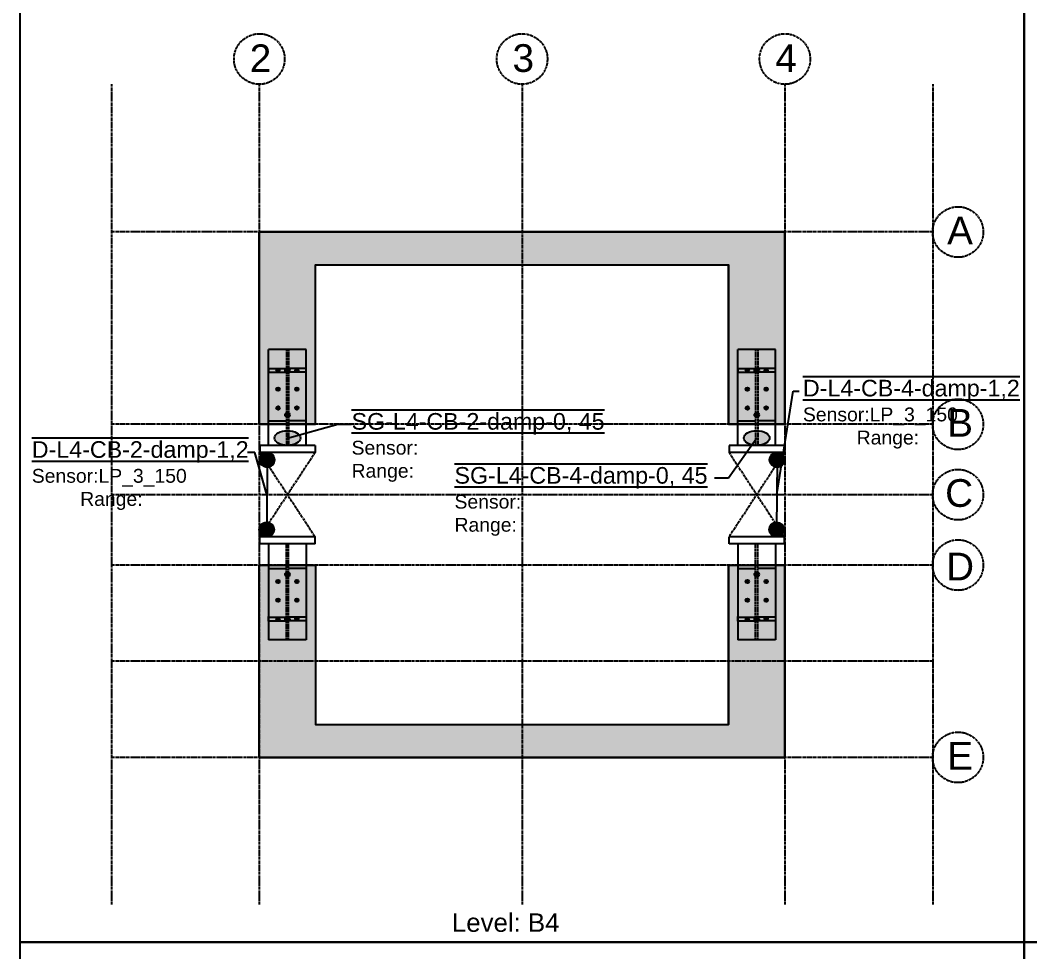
# Model space of a CAD drawing. Header units: millimetres. Extents: x -79526 to 153901, y -45620 to 21119.
# Drawn here: x -2444 to 288, y -8730 to -6207 of the extents above; entities that cross this region are included whole.
import ezdxf
from ezdxf import colors
from ezdxf.entities.mleader import LeaderData, LeaderLine
from ezdxf.math import Vec2, Vec3

# ---------------------------------------------------------------- set-up
doc = ezdxf.new("R2010")
doc.units = ezdxf.units.MM
doc.header["$MEASUREMENT"] = 0
doc.linetypes.add('ACAD_ISO02W100', pattern=[15, 12, -3])
doc.linetypes.add('CENTER', pattern=[50.8, 31.75, -6.35, 6.35, -6.35])
for name, color, linetype in [('greygrid', 252, 'CENTER'), ('notation', 6, 'Continuous'), ('Note', 7, 'Continuous'), ('Plot', 254, 'Continuous')]:
    doc.layers.add(name, color=color, linetype=linetype)
doc.styles.get("Standard").update_dxf_attribs({"font": 'arial.ttf'})
pattern_1 = [(45, (-198593.8763, 857290.1948), (-2.24506403, 2.24506403), [])]
pattern_2 = [(45, (-198644.6763, 857290.1948), (-2.24506403, 2.24506403), [])]
pattern_3 = [(45, (-198593.8763, 857340.9948), (-2.24506403, 2.24506403), [])]
pattern_4 = [(45, (-198644.6763, 857340.9948), (-2.24506403, 2.24506403), [])]
pattern_5 = [(45, (-198593.8763, 857391.7948), (-2.24506403, 2.24506403), [])]
pattern_6 = [(45, (-198644.6763, 857391.7948), (-2.24506403, 2.24506403), [])]
pattern_7 = [(45, (-394920.7853, -200165.597), (-2.24506403, 2.24506403), [])]
pattern_8 = [(45, (-394920.7853, -200286.247), (-2.24506403, 2.24506403), [])]
pattern_9 = [(45, (-197323.8763, 857290.1948), (-2.24506403, 2.24506403), [])]
pattern_10 = [(45, (-197374.6763, 857290.1948), (-2.24506403, 2.24506403), [])]
pattern_11 = [(45, (-197323.8763, 857340.9948), (-2.24506403, 2.24506403), [])]
pattern_12 = [(45, (-197374.6763, 857340.9948), (-2.24506403, 2.24506403), [])]
pattern_13 = [(45, (-197323.8763, 857391.7948), (-2.24506403, 2.24506403), [])]
pattern_14 = [(45, (-197374.6763, 857391.7948), (-2.24506403, 2.24506403), [])]
pattern_15 = [(45, (-393650.7853, -200165.597), (-2.24506403, 2.24506403), [])]
pattern_16 = [(45, (-393650.7853, -200286.247), (-2.24506403, 2.24506403), [])]
pattern_17 = [(45, (-15575.61843, -27865.63258), (-0.08838834765, 0.08838834765), [])]

msp = doc.modelspace()

# ---------------------------------------------------------------- hatches: boundary and pattern name
h = msp.add_hatch(color=1)
h.dxf.hatch_style = 1
edge = h.paths.add_edge_path()
edge.add_ellipse((2266, -7338.8), major_axis=(35, 0), ratio=0.571429, start_angle=274.9171, end_angle=445.0829)
edge.add_line((2269, -7318.9), (2269, -7358.7))
edge = h.paths.add_edge_path()
edge.add_ellipse((2266, -7338.8), major_axis=(35, 0), ratio=0.571429, start_angle=85.0829, end_angle=94.9171)
edge.add_line((2263, -7318.9), (2263, -7358.7))
edge.add_ellipse((2266, -7338.8), major_axis=(35, 0), ratio=0.571429, start_angle=265.0829, end_angle=270)
edge.add_ellipse((2266, -7338.8), major_axis=(35, 0), ratio=0.571429, start_angle=270, end_angle=274.9171)
edge.add_line((2269, -7358.7), (2269, -7318.9))
edge = h.paths.add_edge_path()
edge.add_ellipse((2266, -7338.8), major_axis=(35, 0), ratio=0.571429, start_angle=94.9171, end_angle=248.1427)
edge.add_line((2253, -7357.4), (2263, -7343.1))
edge.add_line((2263, -7343.1), (2263, -7318.9))
edge = h.paths.add_edge_path()
edge.add_line((2263, -7343.1), (2253, -7357.4))
edge.add_ellipse((2266, -7338.8), major_axis=(35, 0), ratio=0.571429, start_angle=248.1427, end_angle=265.0829)
edge.add_line((2263, -7358.7), (2263, -7343.1))
edge = h.paths.add_edge_path()
edge.add_ellipse((996, -7338.8), major_axis=(35, 0), ratio=0.571429, start_angle=94.9171, end_angle=265.0829)
edge.add_line((993, -7358.7), (993, -7318.9))
edge = h.paths.add_edge_path()
edge.add_ellipse((996, -7338.8), major_axis=(35, 0), ratio=0.571429, start_angle=274.9171, end_angle=385.5671)
edge.add_line((1027.6, -7330.2), (999, -7338))
edge.add_line((999, -7338), (999, -7358.7))
edge = h.paths.add_edge_path()
edge.add_ellipse((996, -7338.8), major_axis=(35, 0), ratio=0.571429, start_angle=25.5671, end_angle=85.0829)
edge.add_line((999, -7318.9), (999, -7338))
edge.add_line((999, -7338), (1027.6, -7330.2))
edge = h.paths.add_edge_path()
edge.add_ellipse((996, -7338.8), major_axis=(35, 0), ratio=0.571429, start_angle=85.0829, end_angle=94.9171)
edge.add_line((993, -7318.9), (993, -7358.7))
edge.add_ellipse((996, -7338.8), major_axis=(35, 0), ratio=0.571429, start_angle=265.0829, end_angle=270)
edge.add_ellipse((996, -7338.8), major_axis=(35, 0), ratio=0.571429, start_angle=270, end_angle=274.9171)
edge.add_line((999, -7358.7), (999, -7318.9))
edge = h.paths.add_edge_path()
edge.add_ellipse((-450.8, -7338.8), major_axis=(35, 0), ratio=0.571429, start_angle=274.9171, end_angle=445.0829)
edge.add_line((-447.8, -7318.9), (-447.8, -7358.7))
edge = h.paths.add_edge_path()
edge.add_ellipse((-450.8, -7338.8), major_axis=(35, 0), ratio=0.571429, start_angle=85.0829, end_angle=94.9171)
edge.add_line((-453.8, -7318.9), (-453.8, -7358.7))
edge.add_ellipse((-450.8, -7338.8), major_axis=(35, 0), ratio=0.571429, start_angle=265.0829, end_angle=270)
edge.add_ellipse((-450.8, -7338.8), major_axis=(35, 0), ratio=0.571429, start_angle=270, end_angle=274.9171)
edge.add_line((-447.8, -7358.7), (-447.8, -7318.9))
edge = h.paths.add_edge_path()
edge.add_ellipse((-450.8, -7338.8), major_axis=(35, 0), ratio=0.571429, start_angle=94.9171, end_angle=248.1427)
edge.add_line((-463.8, -7357.4), (-453.8, -7343.1))
edge.add_line((-453.8, -7343.1), (-453.8, -7318.9))
edge = h.paths.add_edge_path()
edge.add_line((-453.8, -7343.1), (-463.8, -7357.4))
edge.add_ellipse((-450.8, -7338.8), major_axis=(35, 0), ratio=0.571429, start_angle=248.1427, end_angle=265.0829)
edge.add_line((-453.8, -7358.7), (-453.8, -7343.1))
h.paths.add_polyline_path([(-343.1, -7391.7), (268.8, -7391.7), (268.8, -7165.7), (-343.1, -7165.7)], flags=9)
h.paths.add_polyline_path([(-1148.1, -7627.9), (-531.4, -7627.9), (-531.4, -7401.9), (-1148.1, -7401.9)], flags=9)
h.paths.add_polyline_path([(-1289.1, -8702.9), (-972.9, -8702.9), (-972.9, -8599.9), (-1289.1, -8599.9)], flags=9)
h.paths.add_polyline_path([(41.8, -7765.1), (154.9, -7765.1), (154.9, -7610.5), (41.8, -7610.5)], flags=9)
h.paths.add_polyline_path([(39.9, -7566.6), (153.1, -7566.6), (153.1, -7412), (39.9, -7412)], flags=9)
h.paths.add_polyline_path([(-417.5, -6388.9), (-321.7, -6388.9), (-321.7, -6234.4), (-417.5, -6234.4)], flags=9)
h.paths.add_polyline_path([(-1130.4, -6388.4), (-1034.6, -6388.4), (-1034.6, -6233.9), (-1130.4, -6233.9)], flags=9)
h.paths.add_polyline_path([(-1840.5, -6389.1), (-1744.7, -6389.1), (-1744.7, -6234.5), (-1840.5, -6234.5)], flags=9)
h.paths.add_polyline_path([(44.9, -7376.1), (152.3, -7376.1), (152.3, -7221.5), (44.9, -7221.5)], flags=24)
h.paths.add_polyline_path([(44.6, -8277.8), (152, -8277.8), (152, -8123.2), (44.6, -8123.2)], flags=9)
h.paths.add_polyline_path([(45.6, -6855.4), (153.3, -6855.4), (153.3, -6700.8), (45.6, -6700.8)], flags=9)
at = {"true_color": 0x939598}
h = msp.add_hatch(dxfattribs=at)
h.set_pattern_fill('ANSI31', color=252)
h.set_pattern_definition(pattern_17)
h.paths.add_polyline_path([(-1644.6, -7301.6), (-1644.6, -6869.8), (-527, -6869.8), (-527, -7301.6), (-374.6, -7301.6), (-374.6, -6780.9), (-1797, -6780.9), (-1797, -7301.6)])
h = msp.add_hatch(color=1)
h.dxf.hatch_style = 1
edge = h.paths.add_edge_path()
edge.add_ellipse((-1720.8, -7338.8), major_axis=(35, 0), ratio=0.571429, start_angle=94.9171, end_angle=265.0829)
edge.add_line((-1723.8, -7358.7), (-1723.8, -7318.9))
edge = h.paths.add_edge_path()
edge.add_line((-1717.8, -7338), (-1689.2, -7330.2))
edge.add_ellipse((-1720.8, -7338.8), major_axis=(35, 0), ratio=0.571429, start_angle=25.5671, end_angle=85.0829)
edge.add_line((-1717.8, -7318.9), (-1717.8, -7338))
edge = h.paths.add_edge_path()
edge.add_ellipse((-1720.8, -7338.8), major_axis=(35, 0), ratio=0.571429, start_angle=265.0829, end_angle=274.9171)
edge.add_line((-1717.8, -7358.7), (-1717.8, -7318.9))
edge.add_ellipse((-1720.8, -7338.8), major_axis=(35, 0), ratio=0.571429, start_angle=85.0829, end_angle=94.9171)
edge.add_line((-1723.8, -7318.9), (-1723.8, -7358.7))
edge = h.paths.add_edge_path()
edge.add_ellipse((-1720.8, -7338.8), major_axis=(35, 0), ratio=0.571429, start_angle=274.9171, end_angle=385.5671)
edge.add_line((-1689.2, -7330.2), (-1717.8, -7338))
edge.add_line((-1717.8, -7338), (-1717.8, -7358.7))
h = msp.add_hatch()
h.set_pattern_fill('ANSI31', color=1)
h.set_pattern_definition([(45, (-15228.43628, -23928.53236), (-0.08838834765, 0.08838834765), [])])
edge = h.paths.add_edge_path()
edge.add_arc((-1775.8, -7397.8), 20, 0, 360)
edge = h.paths.add_edge_path()
edge.add_arc((-1777, -7586.5), 20, 0, 360)
h = msp.add_hatch()
h.set_pattern_fill('ANSI31', color=1)
h.set_pattern_definition([(45, (-13848.43628, -23928.53236), (-0.08838834765, 0.08838834765), [])])
edge = h.paths.add_edge_path()
edge.add_arc((-395.8, -7397.8), 20, 0, 360)
edge = h.paths.add_edge_path()
edge.add_arc((-397, -7586.5), 20, 0, 360)
h = msp.add_hatch(dxfattribs=at)
h.set_pattern_fill('ANSI31', color=252)
h.set_pattern_definition(pattern_17)
h.paths.add_polyline_path([(-1644.6, -7682.6), (-1644.6, -8114.4), (-527, -8114.4), (-527, -7682.6), (-374.6, -7682.6), (-374.6, -8203.3), (-1797, -8203.3), (-1797, -7682.6)])
at = {"layer": 'Note', "true_color": 0x000000}
h = msp.add_hatch(dxfattribs=at)
h.set_pattern_fill('ANSI31', color=18, angle=360)
h.set_pattern_definition(pattern_2)
h.paths.add_polyline_path([(-1741.4, -7155.6, 1), (-1750.9, -7155.6, 1)])
h = msp.add_hatch(dxfattribs=at)
h.set_pattern_fill('ANSI31', color=18, angle=360)
h.set_pattern_definition(pattern_1)
h.paths.add_polyline_path([(-1690.6, -7155.6, 1), (-1700.1, -7155.6, 1)])
h = msp.add_hatch(dxfattribs=at)
h.set_pattern_fill('ANSI31', color=18, angle=360)
h.set_pattern_definition(pattern_10)
h.paths.add_polyline_path([(-471.4, -7155.6, 1), (-480.9, -7155.6, 1)])
h = msp.add_hatch(dxfattribs=at)
h.set_pattern_fill('ANSI31', color=18, angle=360)
h.set_pattern_definition(pattern_9)
h.paths.add_polyline_path([(-420.6, -7155.6, 1), (-430.1, -7155.6, 1)])
h = msp.add_hatch(dxfattribs=at)
h.set_pattern_fill('ANSI31', color=18, angle=360)
h.set_pattern_definition(pattern_4)
h.paths.add_polyline_path([(-1741.4, -7206.4, 1), (-1750.9, -7206.4, 1)])
h = msp.add_hatch(dxfattribs=at)
h.set_pattern_fill('ANSI31', color=18, angle=360)
h.set_pattern_definition(pattern_3)
h.paths.add_polyline_path([(-1690.6, -7206.4, 1), (-1700.1, -7206.4, 1)])
h = msp.add_hatch(dxfattribs=at)
h.set_pattern_fill('ANSI31', color=18, angle=360)
h.set_pattern_definition(pattern_12)
h.paths.add_polyline_path([(-471.4, -7206.4, 1), (-480.9, -7206.4, 1)])
h = msp.add_hatch(dxfattribs=at)
h.set_pattern_fill('ANSI31', color=18, angle=360)
h.set_pattern_definition(pattern_11)
h.paths.add_polyline_path([(-420.6, -7206.4, 1), (-430.1, -7206.4, 1)])
h = msp.add_hatch(dxfattribs=at)
h.set_pattern_fill('ANSI31', color=18, angle=360)
h.set_pattern_definition(pattern_6)
h.paths.add_polyline_path([(-1741.4, -7257.2, 1), (-1750.9, -7257.2, 1)])
h = msp.add_hatch(dxfattribs=at)
h.set_pattern_fill('ANSI31', color=18, angle=360)
h.set_pattern_definition(pattern_5)
h.paths.add_polyline_path([(-1690.6, -7257.2, 1), (-1700.1, -7257.2, 1)])
h = msp.add_hatch(dxfattribs=at)
h.set_pattern_fill('ANSI31', color=18, angle=360)
h.set_pattern_definition(pattern_14)
h.paths.add_polyline_path([(-471.4, -7257.2, 1), (-480.9, -7257.2, 1)])
h = msp.add_hatch(dxfattribs=at)
h.set_pattern_fill('ANSI31', color=18, angle=360)
h.set_pattern_definition(pattern_13)
h.paths.add_polyline_path([(-420.6, -7257.2, 1), (-430.1, -7257.2, 1)])
h = msp.add_hatch(dxfattribs=at)
h.set_pattern_fill('ANSI31', color=18, angle=360)
h.set_pattern_definition(pattern_6)
h.paths.add_polyline_path([(-1741.4, -7727.1, 1), (-1750.9, -7727.1, 1)])
h = msp.add_hatch(dxfattribs=at)
h.set_pattern_fill('ANSI31', color=18, angle=360)
h.set_pattern_definition(pattern_5)
h.paths.add_polyline_path([(-1690.6, -7727.1, 1), (-1700.1, -7727.1, 1)])
h = msp.add_hatch(dxfattribs=at)
h.set_pattern_fill('ANSI31', color=18, angle=360)
h.set_pattern_definition(pattern_14)
h.paths.add_polyline_path([(-471.4, -7727.1, 1), (-480.9, -7727.1, 1)])
h = msp.add_hatch(dxfattribs=at)
h.set_pattern_fill('ANSI31', color=18, angle=360)
h.set_pattern_definition(pattern_13)
h.paths.add_polyline_path([(-420.6, -7727.1, 1), (-430.1, -7727.1, 1)])
h = msp.add_hatch(dxfattribs=at)
h.set_pattern_fill('ANSI31', color=18, angle=360)
h.set_pattern_definition(pattern_4)
h.paths.add_polyline_path([(-1741.4, -7777.9, 1), (-1750.9, -7777.9, 1)])
h = msp.add_hatch(dxfattribs=at)
h.set_pattern_fill('ANSI31', color=18, angle=360)
h.set_pattern_definition(pattern_3)
h.paths.add_polyline_path([(-1690.6, -7777.9, 1), (-1700.1, -7777.9, 1)])
h = msp.add_hatch(dxfattribs=at)
h.set_pattern_fill('ANSI31', color=18, angle=360)
h.set_pattern_definition(pattern_12)
h.paths.add_polyline_path([(-471.4, -7777.9, 1), (-480.9, -7777.9, 1)])
h = msp.add_hatch(dxfattribs=at)
h.set_pattern_fill('ANSI31', color=18, angle=360)
h.set_pattern_definition(pattern_11)
h.paths.add_polyline_path([(-420.6, -7777.9, 1), (-430.1, -7777.9, 1)])
h = msp.add_hatch(dxfattribs=at)
h.set_pattern_fill('ANSI31', color=18, angle=360)
h.set_pattern_definition(pattern_2)
h.paths.add_polyline_path([(-1741.4, -7828.7, 1), (-1750.9, -7828.7, 1)])
h = msp.add_hatch(dxfattribs=at)
h.set_pattern_fill('ANSI31', color=18, angle=360)
h.set_pattern_definition(pattern_1)
h.paths.add_polyline_path([(-1690.6, -7828.7, 1), (-1700.1, -7828.7, 1)])
h = msp.add_hatch(dxfattribs=at)
h.set_pattern_fill('ANSI31', color=18, angle=360)
h.set_pattern_definition(pattern_10)
h.paths.add_polyline_path([(-471.4, -7828.7, 1), (-480.9, -7828.7, 1)])
h = msp.add_hatch(dxfattribs=at)
h.set_pattern_fill('ANSI31', color=18, angle=360)
h.set_pattern_definition(pattern_9)
h.paths.add_polyline_path([(-420.6, -7828.7, 1), (-430.1, -7828.7, 1)])
at = {"layer": 'Plot', "ltscale": 0.1}
h = msp.add_hatch(dxfattribs=at)
h.set_pattern_fill('ANSI31', color=256)
h.set_pattern_definition(pattern_7)
h.paths.add_polyline_path([(-1714.4, -7155.6, 1), (-1727.1, -7155.6, 1)])
h = msp.add_hatch(dxfattribs=at)
h.set_pattern_fill('ANSI31', color=256)
h.set_pattern_definition(pattern_15)
h.paths.add_polyline_path([(-444.4, -7155.6, 1), (-457.1, -7155.6, 1)])
h = msp.add_hatch(dxfattribs=at)
h.set_pattern_fill('ANSI31', color=256)
h.set_pattern_definition(pattern_8)
h.paths.add_polyline_path([(-1714.4, -7276.2, 1), (-1727.1, -7276.2, 1)])
h = msp.add_hatch(dxfattribs=at)
h.set_pattern_fill('ANSI31', color=256)
h.set_pattern_definition(pattern_16)
h.paths.add_polyline_path([(-444.4, -7276.2, 1), (-457.1, -7276.2, 1)])
h = msp.add_hatch(dxfattribs=at)
h.set_pattern_fill('ANSI31', color=256)
h.set_pattern_definition(pattern_8)
h.paths.add_polyline_path([(-1714.4, -7708, 1), (-1727.1, -7708, 1)])
h = msp.add_hatch(dxfattribs=at)
h.set_pattern_fill('ANSI31', color=256)
h.set_pattern_definition(pattern_16)
h.paths.add_polyline_path([(-444.4, -7708, 1), (-457.1, -7708, 1)])
h = msp.add_hatch(dxfattribs=at)
h.set_pattern_fill('ANSI31', color=256)
h.set_pattern_definition(pattern_7)
h.paths.add_polyline_path([(-1714.4, -7828.7, 1), (-1727.1, -7828.7, 1)])
h = msp.add_hatch(dxfattribs=at)
h.set_pattern_fill('ANSI31', color=256)
h.set_pattern_definition(pattern_15)
h.paths.add_polyline_path([(-444.4, -7828.7, 1), (-457.1, -7828.7, 1)])

# ---------------------------------------------------------------- linework, layer by layer
for p, q in [((-1797, -7301.6), (-1797, -6780.9)), ((-1797, -6780.9), (-374.6, -6780.9)), ((-1644.6, -7301.6), (-1797, -7301.6)), ((-374.6, -7301.6), (-527, -7301.6)), ((-1797, -8203.3), (-1797, -7682.6)), ((-374.6, -8203.3), (-1797, -8203.3))]:
    msp.add_line(p, q)
at = {"color": 1}
for p, q in [((-1775.8, -7397.8), (-1777, -7586.5)), ((-395.8, -7397.8), (-397, -7586.5))]:
    msp.add_line(p, q, dxfattribs=at)
for points in [[(-2444.2, -6181), (272.6, -6181), (272.6, -8703.3), (-2444.2, -8703.3)], [(272.6, -6181), (2989.4, -6181), (2989.4, -8703.3), (272.6, -8703.3)], [(-2444.2, -8703.3), (272.6, -8703.3), (272.6, -11225.7), (-2444.2, -11225.7)], [(272.6, -8703.3), (2989.4, -8703.3), (2989.4, -11225.7), (272.6, -11225.7)]]:
    msp.add_lwpolyline(points, close=True)
for points in [[(-1644.6, -7301.6), (-1644.6, -6869.8), (-527, -6869.8), (-527, -7301.6), (-374.6, -7301.6), (-374.6, -6780.9), (-1797, -6780.9), (-1797, -7301.6), (-1644.6, -7301.6)], [(-1644.6, -7682.6), (-1644.6, -8114.4), (-527, -8114.4), (-527, -7682.6), (-374.6, -7682.6), (-374.6, -8203.3), (-1797, -8203.3), (-1797, -7682.6), (-1644.6, -7682.6)]]:
    msp.add_lwpolyline(points)
for centre in [(-1775.8, -7397.8), (-395.8, -7397.8), (-1777, -7586.5), (-397, -7586.5)]:
    msp.add_circle(centre, 20, dxfattribs=at)
for centre in [(-1720.8, -7338.8), (-450.8, -7338.8)]:
    msp.add_ellipse(centre, major_axis=(35, 0), ratio=0.571429, dxfattribs=at)
at = {"layer": 'greygrid', "lineweight": -2, "ltscale": 0.2}
for p, q in [((-2197, -6380.9), (-2197, -8603.3)), ((-1797, -6380.9), (-1797, -8603.3)), ((-1085.8, -6380.9), (-1085.8, -8603.3)), ((-374.6, -6380.9), (-374.6, -8603.3)), ((25.4, -6380.9), (25.4, -8603.3)), ((25.4, -6780.9), (-2197, -6780.9)), ((25.4, -7301.6), (-2197, -7301.6)), ((25.4, -7492.1), (-2197, -7492.1)), ((25.4, -7682.6), (-2197, -7682.6)), ((25.4, -7943), (-2197, -7943)), ((25.4, -8203.3), (-2197, -8203.3))]:
    msp.add_line(p, q, dxfattribs=at)
at = {"layer": 'greygrid', "ltscale": 0.2}
for centre in [(-1797, -6312.5), (-1085.8, -6312.5), (-374.6, -6312.5), (93.9, -6780.9), (93.9, -7301.6), (93.9, -7492.1), (93.9, -7682.6), (93.9, -8203.3)]:
    msp.add_circle(centre, 68.5, dxfattribs=at)
at = {"layer": 'Note'}
for p, q in [((-1797, -6780.9), (-374.6, -6780.9)), ((-1797, -6780.9), (-1797, -7301.6)), ((-374.6, -6780.9), (-374.6, -7301.6)), ((-1644.6, -6869.8), (-527, -6869.8)), ((-1644.6, -7301.6), (-1644.6, -6869.8)), ((-527, -7301.6), (-527, -6869.8)), ((-1797, -7301.6), (-1644.6, -7301.6)), ((-1797, -7301.6), (-1644.6, -7301.6)), ((-527, -7301.6), (-374.6, -7301.6)), ((-527, -7301.6), (-374.6, -7301.6)), ((-1795.8, -7358.8), (-1795.8, -7377.8)), ((-1645.8, -7358.8), (-1645.8, -7377.8)), ((-525.8, -7358.8), (-525.8, -7377.8)), ((-375.8, -7358.8), (-375.8, -7377.8)), ((-1645.8, -7377.8), (-1795.8, -7377.8)), ((-375.8, -7377.8), (-525.8, -7377.8)), ((-1645.8, -7606.4), (-1795.8, -7606.4)), ((-1795.8, -7625.5), (-1795.8, -7606.4)), ((-1645.8, -7625.5), (-1645.8, -7606.4)), ((-375.8, -7606.4), (-525.8, -7606.4)), ((-525.8, -7625.5), (-525.8, -7606.4)), ((-375.8, -7625.5), (-375.8, -7606.4)), ((-1797, -8203.3), (-1797, -7682.6)), ((-1797, -7682.6), (-1644.6, -7682.6)), ((-1797, -7682.6), (-1644.6, -7682.6)), ((-1644.6, -7682.6), (-1644.6, -8114.4)), ((-527, -7682.6), (-527, -8114.4)), ((-527, -7682.6), (-374.6, -7682.6)), ((-527, -7682.6), (-374.6, -7682.6)), ((-374.6, -8203.3), (-374.6, -7682.6)), ((-1644.6, -8114.4), (-527, -8114.4)), ((-1797, -8203.3), (-374.6, -8203.3))]:
    msp.add_line(p, q, dxfattribs=at)
for centre in [(-1746.2, -7155.6), (-1695.4, -7155.6), (-476.2, -7155.6), (-425.4, -7155.6), (-1746.2, -7206.4), (-1695.4, -7206.4), (-476.2, -7206.4), (-425.4, -7206.4), (-1746.2, -7257.2), (-1695.4, -7257.2), (-476.2, -7257.2), (-425.4, -7257.2), (-1746.2, -7727.1), (-1695.4, -7727.1), (-476.2, -7727.1), (-425.4, -7727.1), (-1746.2, -7777.9), (-1695.4, -7777.9), (-476.2, -7777.9), (-425.4, -7777.9), (-1746.2, -7828.7), (-1695.4, -7828.7), (-476.2, -7828.7), (-425.4, -7828.7)]:
    msp.add_circle(centre, 4.76, dxfattribs=at)
at = {"layer": 'Plot'}
for p, q in [((-1771.8, -7358.8), (-1771.8, -7098.9)), ((-1669.8, -7098.9), (-1771.8, -7098.9)), ((-1669.8, -7358.8), (-1669.8, -7098.9)), ((-501.8, -7358.8), (-501.8, -7098.9)), ((-399.8, -7098.9), (-501.8, -7098.9)), ((-399.8, -7358.8), (-399.8, -7098.9)), ((-1771.8, -7150.8), (-1723.8, -7150.8)), ((-1669.8, -7150.8), (-1717.8, -7150.8)), ((-501.8, -7150.8), (-453.8, -7150.8)), ((-399.8, -7150.8), (-447.8, -7150.8)), ((-1771.8, -7160.4), (-1723.8, -7160.4)), ((-1669.8, -7160.4), (-1717.8, -7160.4)), ((-501.8, -7160.4), (-453.8, -7160.4)), ((-399.8, -7160.4), (-447.8, -7160.4)), ((-1771.8, -7292.1), (-1723.8, -7292.1)), ((-1669.8, -7292.1), (-1717.8, -7292.1)), ((-501.8, -7292.1), (-453.8, -7292.1)), ((-399.8, -7292.1), (-447.8, -7292.1)), ((-1771.8, -7301.6), (-1723.8, -7301.6)), ((-1669.8, -7301.6), (-1717.8, -7301.6)), ((-501.8, -7301.6), (-453.8, -7301.6)), ((-399.8, -7301.6), (-447.8, -7301.6)), ((-1645.8, -7358.8), (-1795.8, -7358.8)), ((-375.8, -7358.8), (-525.8, -7358.8)), ((-1645.8, -7625.5), (-1795.8, -7625.5)), ((-1771.8, -7625.5), (-1771.8, -7885.3)), ((-1669.8, -7625.5), (-1669.8, -7885.3)), ((-375.8, -7625.5), (-525.8, -7625.5)), ((-501.8, -7625.5), (-501.8, -7885.3)), ((-399.8, -7625.5), (-399.8, -7885.3)), ((-1771.8, -7682.6), (-1723.8, -7682.6)), ((-1771.8, -7692.2), (-1723.8, -7692.2)), ((-1669.8, -7682.6), (-1717.8, -7682.6)), ((-1669.8, -7692.2), (-1717.8, -7692.2)), ((-501.8, -7682.6), (-453.8, -7682.6)), ((-501.8, -7692.2), (-453.8, -7692.2)), ((-399.8, -7682.6), (-447.8, -7682.6)), ((-399.8, -7692.2), (-447.8, -7692.2)), ((-1771.8, -7823.9), (-1723.8, -7823.9)), ((-1771.8, -7833.5), (-1723.8, -7833.5)), ((-1669.8, -7823.9), (-1717.8, -7823.9)), ((-1669.8, -7833.5), (-1717.8, -7833.5)), ((-501.8, -7823.9), (-453.8, -7823.9)), ((-501.8, -7833.5), (-453.8, -7833.5)), ((-399.8, -7823.9), (-447.8, -7823.9)), ((-399.8, -7833.5), (-447.8, -7833.5)), ((-1669.8, -7885.3), (-1771.8, -7885.3)), ((-399.8, -7885.3), (-501.8, -7885.3))]:
    msp.add_line(p, q, dxfattribs=at)
at = {"layer": 'Plot', "linetype": 'ACAD_ISO02W100', "ltscale": 0.5}
for p, q in [((-1723.8, -7098.9), (-1723.8, -7358.8)), ((-1717.8, -7098.9), (-1717.8, -7358.8)), ((-453.8, -7098.9), (-453.8, -7358.8)), ((-447.8, -7098.9), (-447.8, -7358.8)), ((-1723.8, -7885.3), (-1723.8, -7625.5)), ((-1717.8, -7885.3), (-1717.8, -7625.5)), ((-453.8, -7885.3), (-453.8, -7625.5)), ((-447.8, -7885.3), (-447.8, -7625.5))]:
    msp.add_line(p, q, dxfattribs=at)
at = {"layer": 'Plot', "ltscale": 0.1}
for p, q in [((-1771.8, -7149.2), (-1771.8, -7161.9)), ((-501.8, -7149.2), (-501.8, -7161.9)), ((-1797, -7301.6), (-1771.8, -7301.6)), ((-527, -7301.6), (-501.8, -7301.6)), ((-1771.8, -7835), (-1771.8, -7822.3)), ((-501.8, -7835), (-501.8, -7822.3))]:
    msp.add_line(p, q, dxfattribs=at)
at = {"layer": 'Plot', "color": 5, "linetype": 'CENTER', "ltscale": 0.2}
for p, q in [((-1645.8, -7377.8), (-1795.8, -7606.4)), ((-1795.8, -7377.8), (-1645.8, -7606.4)), ((-375.8, -7377.8), (-525.8, -7606.4)), ((-525.8, -7377.8), (-375.8, -7606.4))]:
    msp.add_line(p, q, dxfattribs=at)
at = {"layer": 'Plot', "ltscale": 0.1}
for centre in [(-1720.8, -7155.6), (-450.8, -7155.6), (-1720.8, -7276.2), (-450.8, -7276.2), (-1720.8, -7708), (-450.8, -7708), (-1720.8, -7828.7), (-450.8, -7828.7)]:
    msp.add_circle(centre, 6.35, dxfattribs=at)

# ---------------------------------------------------------------- texts
at = {"layer": 'greygrid', "color": 251, "lineweight": -2, "ltscale": 0.2, "true_color": 0x525252, "char_height": 75, "attachment_point": 5}
for s, insert in [('2', (-1793.8, -6310.5)), ('3', (-1082.6, -6310.5)), ('4', (-371.4, -6310.5)), ('A', (99.5, -6776.9)), ('B', (99.6, -7297.6)), ('C', (97, -7488.1)), ('D', (99.6, -7686.6)), ('E', (99.6, -8199.3))]:
    msp.add_mtext_dynamic_manual_height_columns(s, width=22.5, gutter_width=50, heights=[0], dxfattribs=dict(at, insert=insert))
at = {"layer": 'greygrid', "lineweight": -2, "ltscale": 0.2, "insert": (-1130.1, -8651), "char_height": 50, "attachment_point": 5}
msp.add_mtext_dynamic_manual_height_columns('Level: B4', width=676.289, gutter_width=50, heights=[0], dxfattribs=at)

# ---------------------------------------------------------------- leaders
at = {"layer": 'notation'}
ml = msp.add_multileader_mtext('Standard', dxfattribs=at)
ml.set_content('\\pxsm1,ql;{\\H0.9x;\\L\\OD-L4-CB-4-damp-1,2\\H0.83333x;\\l\\o\\PSensor:LP_3_150                     Range:}', color=256)
ml.set_leader_properties()
ml.build(insert=Vec2(0, 0))
ml.multileader.update_dxf_attribs({"dogleg_length": 0.36, "arrow_head_size": 0.18})
ctx = ml.context
ctx.base_point, ctx.char_height, ctx.arrow_head_size, ctx.landing_gap_size, ctx.plane_origin = Vec3(-335.6, -7211.6), 50, 0.18, 0.09, Vec3(-174.9, -7172.6)
ctx.text_align_type = 2
notes = []
notes.append((ctx, [(1, (1, 1, 0), (-352.1, -7211.6), (1, 0), 16.4, [(0, [(-396.4, -7492.2)], 0, [])])]))
ctx.mtext.insert, ctx.mtext.rotation, ctx.mtext.width, ctx.mtext.defined_height, ctx.mtext.alignment, ctx.mtext.flow_direction = Vec3(243.3, -7181.1), 6.283185, 569.037, 173.1, 3, 5
ml = msp.add_multileader_mtext('Standard', dxfattribs=at)
ml.set_content('\\pxsm1;{\\H0.9x;\\L\\OSG-L4-CB-2-damp-0, 45}\\P\\pql;{\\H0.75x;Sensor:                     \\PRange:}', color=256)
ml.set_leader_properties()
ml.build(insert=Vec2(0, 0))
ml.multileader.update_dxf_attribs({"dogleg_length": 0.36, "arrow_head_size": 0.18})
ctx = ml.context
ctx.base_point, ctx.char_height, ctx.arrow_head_size, ctx.landing_gap_size, ctx.plane_origin = Vec3(-1547.4, -7301.6), 50, 0.18, 0.09, Vec3(-4586.4, -6803.1)
notes.append((ctx, [(0, (1, 1, 0), (-1584.9, -7301.6), (1, 0), 37.5, [(0, [(-1720.8, -7338.8)], 0, [])])]))
ctx.mtext.insert, ctx.mtext.width, ctx.mtext.defined_height, ctx.mtext.flow_direction = Vec3(-1547.3, -7271.1), 687.655, 231.1, 5
ml = msp.add_multileader_mtext('Standard', dxfattribs=at)
ml.set_content('\\pxsm1,ql;{\\H0.9x;\\L\\OD-L4-CB-2-damp-1,2\\H0.83333x;\\l\\o\\PSensor:LP_3_150                     Range:}', color=256)
ml.set_leader_properties()
ml.build(insert=Vec2(0, 0))
ml.multileader.update_dxf_attribs({"dogleg_length": 0.36, "arrow_head_size": 0.18})
ctx = ml.context
ctx.base_point, ctx.char_height, ctx.arrow_head_size, ctx.landing_gap_size, ctx.plane_origin = Vec3(-2407.9, -7377.8), 50, 0.18, 0.09, Vec3(-3435.2, -6650.6)
ctx.text_align_type = 2
notes.append((ctx, [(0, (1, 1, 0), (-1808.8, -7377.8), (-1, 0), 20.1, [(0, [(-1776.4, -7492.2)], 0, [])])]))
ctx.mtext.insert, ctx.mtext.rotation, ctx.mtext.width, ctx.mtext.defined_height, ctx.mtext.alignment, ctx.mtext.flow_direction = Vec3(-1829, -7347.3), 6.283185, 583.779, 173.1, 3, 5
ml = msp.add_multileader_mtext('Standard', dxfattribs=at)
ml.set_content('\\pxsm1,ql;{\\H0.9x;\\L\\OSG-L4-CB-4-damp-0, 45\\H0.83333x;\\l\\o\\PSensor:                     \\PRange:}', color=256)
ml.set_leader_properties()
ml.build(insert=Vec2(0, 0))
ml.multileader.update_dxf_attribs({"dogleg_length": 0.36, "arrow_head_size": 0.18})
ctx = ml.context
ctx.base_point, ctx.char_height, ctx.arrow_head_size, ctx.landing_gap_size, ctx.plane_origin = Vec3(-1244.4, -7447.8), 50, 0.18, 0.09, Vec3(87.8, -7325.1)
ctx.text_align_type = 2
notes.append((ctx, [(0, (1, 1, 0), (-527.3, -7447.8), (-1, 0), 37.5, [(0, [(-450.8, -7338.8)], 0, [])])]))
ctx.mtext.insert, ctx.mtext.rotation, ctx.mtext.width, ctx.mtext.defined_height, ctx.mtext.alignment, ctx.mtext.flow_direction = Vec3(-564.9, -7417.3), 6.283185, 703.817, 231.1, 3, 5
for ctx, leaders in notes:
    for number, flags, end, landing, length, lines in leaders:
        leader = LeaderData()
        leader.index, (leader.has_last_leader_line, leader.has_dogleg_vector, leader.attachment_direction) = number, flags
        leader.last_leader_point, leader.dogleg_vector, leader.dogleg_length = Vec3(end), Vec3(landing), length
        for number, points, colour, breaks in lines:
            line = LeaderLine()
            line.index, line.vertices, line.color, line.breaks = number, Vec3.list(points), colors.encode_raw_color(colour), breaks
            leader.lines.append(line)
        ctx.leaders.append(leader)

doc.saveas('drawing.dxf')
